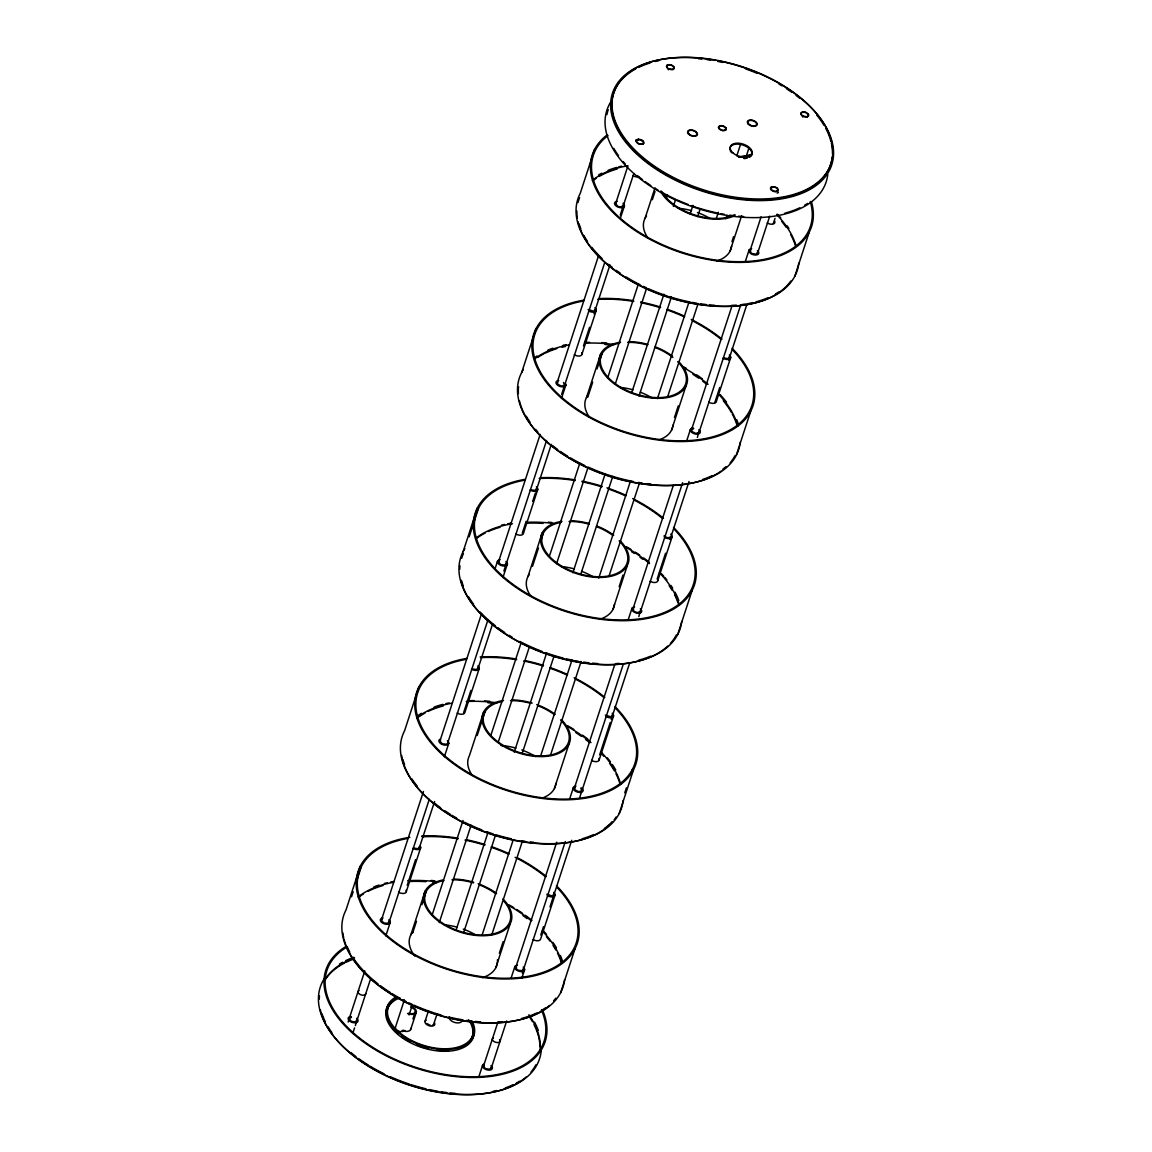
<?xml version="1.0" encoding="UTF-8"?>
<svg xmlns="http://www.w3.org/2000/svg" width="1152" height="1152" viewBox="0 0 1152 1152"><rect width="100%" height="100%" fill="white"/><g stroke="black" fill="none" stroke-linecap="round" stroke-linejoin="round"><path stroke-width="1.5" d="M356.789 1019.794L355.579 1021.954L351.432 1021.392L349.214 1018.786L351.504 1017.158M388.987 921.269L387.778 923.429L383.645 922.867L381.413 920.261L382.046 919.123M419.429 846.562L418.219 848.722L414.072 848.16M477.979 667.426L476.77 669.571L472.622 669.024M491.155 1067.112L489.946 1069.272L485.813 1068.71L484.171 1067.501L484.214 1064.981M506.102 562.982L504.893 565.142L500.746 564.581L498.514 561.974L499.147 560.851M523.368 968.587L522.144 970.747L518.011 970.186L516.37 968.962L516.413 966.442M536.53 488.275L535.32 490.435L531.187 489.888M553.795 893.88L552.586 896.04L546.811 894.269M595.08 309.139L593.87 311.299L588.096 309.514M612.346 714.744L611.136 716.89L605.362 715.118M623.203 204.696L623.189 206.006L620.006 206.971L617.846 206.309L615.629 203.688L627.854 166.104M638.827 616.594L640.469 610.301M697.378 437.443L699.019 431.165M729.461 356.458L728.237 358.618L724.104 358.056M757.57 252.014L756.36 254.174L752.213 253.627L750.586 252.403L750.629 249.883M360.374 866.002L346.032 909.893A115.344 65.174 18.1 0 0 434.434 1013.674A115.344 65.174 18.1 0 0 564.581 979.661M418.925 686.866L404.582 730.757A115.344 65.174 18.1 0 0 492.984 834.538A115.344 65.174 18.1 0 0 623.146 800.525M463.133 551.606L477.475 507.73M521.683 372.47L536.04 328.579M594.59 149.443L580.234 193.334A115.344 65.174 18.1 0 0 668.635 297.115A115.344 65.174 18.1 0 0 798.797 263.102M351.504 896.803L353.16 891.734M356.472 881.611L361.44 866.419M469.166 536.832L473.026 525.01M474.134 521.64L478.541 508.133M495.389 567.734L497.606 560.981M348.149 1022.04L349.214 1018.786M349.43 1017.936L364.81 970.891M381.557 919.627L423.446 791.482M440.194 740.218L481.522 613.786M498.283 562.522L540.173 434.362M556.92 383.112L598.248 256.666M638.107 140.256L638.41 139.363L642.528 140.63L643.68 143.309L642.485 144.158L638.338 143.597L636.12 140.99L638.41 139.363M642.24 141.538L642.528 140.63M352.872 1033.013L354.542 1027.915M355.306 1025.64L370.627 978.754M389.059 922.363L429.278 799.33M447.71 742.954L487.915 619.92M503.87 571.046L505.526 565.978A5.141 2.909 18.1 0 0 505.944 561.485M505.786 565.243L546.552 440.51M561.629 394.373L604.642 262.814M620.28 214.963L633.672 173.952M668.491 69.797L666.547 66.283L667.181 65.16L670.997 64.944L674.136 67.291L672.926 69.451L668.779 68.904M385.819 935.87L390.226 922.363M444.37 756.734L448.79 743.227M502.92 577.584L507.341 564.091M561.47 398.448L565.891 384.941M620.582 217.613L624.442 205.805M407.218 885.254L415.584 859.622M412.949 848.304A5.141 2.909 18.1 0 0 418.781 849.427L434.578 801.518M463.622 712.67L470.88 690.451M477.576 669.96L492.653 623.822M522.259 533.261L526.162 521.294M532.656 501.408L535.406 492.97M536.227 490.536L551.304 444.413M583.474 345.902L589.55 327.326M593.957 313.819L609.941 265.003M406.325 891.547L420.667 847.67M479.218 668.52L464.875 712.411A5.141 2.909 18.1 0 1 457.157 713.045M523.426 533.275L537.768 489.384M581.976 354.125L596.318 310.234M410.832 934.906L425.189 891.014M483.739 711.878L469.382 755.755A45.677 25.805 18.1 0 0 472.277 775.44M527.947 576.619L542.29 532.728M586.498 397.483L600.84 353.592M645.048 218.333L654.984 187.949M412.69 932.89L416.491 921.283M421.906 904.694L426.24 891.418M477.202 735.509L484.79 712.282M532.512 566.309L538.474 548.064M540.634 541.44L543.355 533.146M587.808 397.123L592.69 382.19M597.024 368.928L601.906 353.995M652.32 199.742L655.027 191.448M404.366 999.95L395.438 1027.296A4.565 2.578 18.1 0 0 395.323 1027.973M432.302 914.486L463.032 820.469M490.968 735.005L521.136 642.701M549.634 555.523L579.802 463.205M607.738 377.741L638.467 283.723M666.403 198.259L667.526 194.846M409.075 1014.955L412.43 1004.702M439.243 922.651L471.096 825.206M498.47 741.456L529.2 647.438M556.574 563.674L587.866 467.957M615.24 384.192L646.531 288.475M673.344 206.424L675.576 199.584M412.949 1018.915L415.181 1012.104A5.717 3.226 18.1 0 0 411.019 1007.208M410.63 1029.643L416.189 1012.622A6.854 3.874 18.1 0 0 410.99 1006.531M425.131 1021.118L428.472 1010.909M456.149 929.866L487.973 832.464M514.224 752.155L546.61 653.054M572.861 572.746L605.261 473.645M631.512 393.336L663.898 294.235M690.149 213.926L692.942 205.387M436.392 1015.92L433.613 1024.43L432.418 1025.28M463.651 932.587L495.475 835.2M522.288 753.178L554.126 655.79M580.925 573.768L612.763 476.366M639.014 396.058L671.4 296.957M697.651 216.648L699.883 209.822M482.011 935.323L513.302 839.592M540.677 755.842L571.968 660.11M598.781 578.059L630.619 480.629M657.446 398.578L688.738 302.861M716.112 219.096L718.344 212.256M736.776 155.851L740.693 143.885M491.746 934.934L522.475 840.917M550.411 755.453L581.126 661.435M609.062 575.971L639.245 483.667M667.728 396.49L697.896 304.186M725.832 218.707L726.955 215.294M746.51 155.462L748.742 148.622M499.349 953.251L503.15 941.645M619.171 586.685L622.958 575.064M674.467 417.485L678.269 405.878M731.938 241.661L733.565 236.693M495.835 967.694L510.178 923.803M554.386 788.558L568.728 744.667M612.936 609.422L627.278 565.531M671.486 430.272L685.829 386.381M730.037 251.136L741.629 215.683M478.771 1077.019L482.659 1065.11M510.998 978.394L514.858 966.586M569.549 799.258L573.422 787.435M628.114 620.107L631.973 608.299M686.664 440.971L690.523 429.149M745.214 261.835L749.074 250.013M483.25 1066.91L498.053 1021.622M515.923 966.946L556.704 842.213M574.574 787.536L614.779 664.517M632.65 609.84L673.416 485.107M691.286 430.43L732.067 305.698M749.938 251.021L761.098 216.835M772.474 187.574L772.776 186.682L776.909 187.949L778.046 190.627L774.864 191.578L771.077 189.706L771.12 187.186L772.776 186.682M491.299 1067.99L506.678 1020.946M522.317 973.094L565.315 841.522M579.845 797.098L623.405 663.826M640.152 612.562L682.603 482.702M698.803 433.152L740.678 305.006M757.44 253.742L769.723 216.158M802.858 117.115L800.914 113.602L801.547 112.478L805.363 112.262L808.502 114.61L807.293 116.77L803.146 116.222M521.842 978.134L524.606 969.682M540.763 935.006L543.47 926.712M549.965 906.941L571.738 840.298M599.659 754.862L610.272 722.405M611.251 719.366L629.827 662.602M657.187 578.866L665.568 553.234M670.032 539.568L689.026 481.478M714.802 402.552L719.741 387.504M728.669 360.158L747.101 303.768M773.352 223.459L775.022 218.333M555.034 894.989L540.691 938.866A5.141 2.909 18.1 0 1 532.973 939.514M599.242 759.73L613.584 715.838M657.792 580.594L672.149 536.702M716.342 401.443L730.699 357.552M624.744 792.893L626.4 787.838M631.368 772.646L632.477 769.262M560.635 992.707L574.978 948.816M619.186 813.571L633.528 769.68M677.736 634.421L692.078 590.53M736.286 455.285L750.643 411.394M794.851 276.134L809.194 232.243M615.629 203.688L616.248 202.565M557.698 381.701L557.669 384.221L561.456 386.107L564.624 385.157L563.486 382.478M440.597 739.987L439.963 741.11L442.195 743.731L446.328 744.278L447.523 743.443M633.514 608.17L633.485 610.69L635.112 611.899L637.272 612.562L640.454 611.611M574.963 787.306L574.934 789.826L578.722 791.712L581.89 790.762L580.752 788.083M699.005 432.475L695.822 433.426L692.035 431.539L691.445 430.142L693.734 428.53M670.882 536.904L667.699 537.869L663.912 535.982M751.608 155.074L738.734 157.219M430.43 1025.381L426.643 1023.494M402.984 1031.328A4.565 2.578 18.1 0 1 402.091 1031.587M401.054 1031.645A4.565 2.578 18.1 0 1 398.765 1031.213M397.685 1030.738A4.565 2.578 18.1 0 1 396.734 1030.133M396 1029.442A4.565 2.578 18.1 0 1 395.525 1028.707M365.717 993.542A4.003 2.261 18.1 0 1 364.651 994.982L363.859 995.184A4.003 2.261 18.1 0 1 359.179 993.874L358.546 993.254A4.003 2.261 18.1 0 1 359.064 990.547M499.522 1039.579A4.003 2.261 18.1 0 1 499.018 1042.301L498.226 1042.502A4.003 2.261 18.1 0 1 493.546 1041.192L492.926 1040.587A4.003 2.261 18.1 0 1 493.43 1037.866M717.739 60.739A115.344 65.174 18.1 0 1 821.03 181.411A115.344 65.174 18.1 0 1 628.416 145.454A115.344 65.174 18.1 0 1 715.954 60.408M827.784 174.427A115.344 65.174 18.1 0 1 694.757 207.504A115.344 65.174 18.1 0 1 610.949 101.664M832.248 157.118A114.206 64.526 18.1 0 1 682.344 182.765A114.206 64.526 18.1 0 1 635.616 68.933M638.726 67.349A114.206 64.526 18.1 0 1 650.203 62.914M655.416 61.488A114.206 64.526 18.1 0 1 658.814 60.725M698.386 58.738A114.206 64.526 18.1 0 1 701.87 59.069M707.155 59.688A114.206 64.526 18.1 0 1 710.698 60.192M717.782 61.416A114.206 64.526 18.1 0 1 722.722 62.424M745.646 68.904A114.206 64.526 18.1 0 1 756.821 73.152M778.954 84.053A114.206 64.526 18.1 0 1 781.963 85.838M786.355 88.589A114.206 64.526 18.1 0 1 792 92.434M796.061 95.414A114.206 64.526 18.1 0 1 799.934 98.467M816.667 114.97A114.206 64.526 18.1 0 1 823.982 125.28M825.667 128.232A114.206 64.526 18.1 0 1 830.952 141.379M831.341 142.992A114.206 64.526 18.1 0 1 832.464 153.691M807.581 203.4A114.206 64.526 18.1 0 1 804.571 205.272M799.891 207.749A114.206 64.526 18.1 0 1 784.843 213.192M743.674 216.605A114.206 64.526 18.1 0 1 738.49 216.202M734.99 215.842A114.206 64.526 18.1 0 1 729.691 215.165M724.378 214.33A114.206 64.526 18.1 0 1 720.835 213.696M717.552 213.034A114.206 64.526 18.1 0 1 697.81 207.821M696.197 207.302A114.206 64.526 18.1 0 1 691.344 205.632M688.133 204.466A114.206 64.526 18.1 0 1 677.131 199.944M675.605 199.253A114.206 64.526 18.1 0 1 661.205 191.923M658.152 190.152A114.206 64.526 18.1 0 1 655.171 188.352M650.822 185.573A114.206 64.526 18.1 0 1 645.235 181.685M642.542 179.683A114.206 64.526 18.1 0 1 637.43 175.608M625.262 163.973A114.206 64.526 18.1 0 1 623.146 161.582M618.552 155.736A114.206 64.526 18.1 0 1 613.771 148.334M606.902 114.624A114.206 64.526 18.1 0 1 608.256 109.714M747.36 158.04A45.677 25.805 18.1 0 1 744.264 158.616M749.419 157.262A11.419 6.451 18.1 0 0 751.55 155.261L751.954 153.979A11.419 6.451 18.1 0 0 738.216 144.115A11.419 6.451 18.1 0 0 731.592 152.712M745.819 158.198A11.419 6.451 18.1 0 1 743.645 158.213M778.45 192.398A5.141 2.909 18.1 0 1 777.125 193.075M635.861 139.997A5.141 2.909 18.1 0 1 637.488 139.565M751.925 154.037A33.322 18.835 18.1 0 1 738.36 156.557M811.368 201.658A115.344 65.174 18.1 0 1 681.71 252.806A115.344 65.174 18.1 0 1 607.09 134.957M598.622 174.931A115.344 65.174 18.1 0 1 601.834 173.174M608.098 170.338A115.344 65.174 18.1 0 1 616.723 167.414M618.538 166.925A115.344 65.174 18.1 0 1 621.619 166.176M777.485 214.243A115.344 65.174 18.1 0 1 780.797 217.858M787.075 225.763A115.344 65.174 18.1 0 1 788.918 228.485M778.594 292.075A114.206 64.526 18.1 0 1 775.584 293.947M767.808 297.835A114.206 64.526 18.1 0 1 755.87 301.867M752.53 302.674A114.206 64.526 18.1 0 1 749.074 303.394M745.531 304.013A114.206 64.526 18.1 0 1 741.902 304.531M736.344 305.107A114.206 64.526 18.1 0 1 731.52 305.424M714.686 305.28A114.206 64.526 18.1 0 1 709.502 304.877M706.003 304.517A114.206 64.526 18.1 0 1 700.704 303.84M697.162 303.307A114.206 64.526 18.1 0 1 691.848 302.371M690.206 302.04A114.206 64.526 18.1 0 1 668.822 296.496M667.21 295.978A114.206 64.526 18.1 0 1 648.144 288.619M646.618 287.928A114.206 64.526 18.1 0 1 643.349 286.402M640.109 284.803A114.206 64.526 18.1 0 1 626.198 277.027M620.424 273.283A114.206 64.526 18.1 0 1 616.248 270.36M612.259 267.35A114.206 64.526 18.1 0 1 608.458 264.283M602.05 258.566A114.206 64.526 18.1 0 1 591.797 247.349M587.52 241.459A114.206 64.526 18.1 0 1 583.963 235.541M580.867 228.946A114.206 64.526 18.1 0 1 579.139 224.021M592.344 180.446A114.206 64.526 18.1 0 1 627.768 165.758M776.592 214.445A114.206 64.526 18.1 0 1 795.946 245.448M810.288 201.557A114.206 64.526 18.1 0 1 681.898 252.202A114.206 64.526 18.1 0 1 608.026 135.518M734.314 215.942A45.677 25.805 18.1 0 1 660.456 191.16M731.606 245.966A45.677 25.805 18.1 0 1 716.645 261.072M647.942 238.018A45.677 25.805 18.1 0 1 646.531 216.014M774.605 221.011A5.141 2.909 18.1 0 1 773.021 224.064A5.141 2.909 18.1 0 1 767.189 222.941M638.654 176.746A5.141 2.909 18.1 0 1 632.808 175.622M734.976 214.618A44.539 25.171 18.1 0 1 661.493 191.16M678.413 208.253A44.539 25.171 18.1 0 1 691.574 210.658M697.493 212.544A44.539 25.171 18.1 0 1 709.92 218.376M790.819 281.03A114.206 64.526 18.1 0 1 675.691 299.534A114.206 64.526 18.1 0 1 578.002 221.688M577.325 218.074A114.206 64.526 18.1 0 1 576.864 210.974M578.002 202.536A114.206 64.526 18.1 0 1 579.586 197.712M593.381 180.302A114.206 64.526 18.1 0 1 596.203 178.301M599.213 176.414A114.206 64.526 18.1 0 1 617.141 168.984M781.834 221.558A114.206 64.526 18.1 0 1 786.269 227.419M790.819 234.821A114.206 64.526 18.1 0 1 795.658 246.341M623.045 203.213A5.141 2.909 18.1 0 1 622.555 207.562A5.141 2.909 18.1 0 1 615.283 205.243A5.141 2.909 18.1 0 1 617.285 201.37M757.411 250.531A5.141 2.909 18.1 0 1 756.936 254.88A5.141 2.909 18.1 0 1 749.65 252.562A5.141 2.909 18.1 0 1 751.666 248.688M673.546 527.429A115.344 65.174 18.1 0 1 649.642 617.933A115.344 65.174 18.1 0 1 492.25 566.827A115.344 65.174 18.1 0 1 525.312 479.304M540.36 477.734A115.344 65.174 18.1 0 1 575.064 479.88M582.091 481.147A115.344 65.174 18.1 0 1 602.05 486.23M606.946 487.829A115.344 65.174 18.1 0 1 626.126 495.403M632.693 498.557A115.344 65.174 18.1 0 1 663.408 518.242M681.696 621.389A115.344 65.174 18.1 0 1 548.669 654.466A115.344 65.174 18.1 0 1 464.861 548.626M501.437 525.211A115.344 65.174 18.1 0 1 504.518 524.462M507.701 523.786A115.344 65.174 18.1 0 1 510.97 523.195M548.251 522.173A115.344 65.174 18.1 0 1 551.794 522.533M626.314 546.696A115.344 65.174 18.1 0 1 630.907 549.389M635.342 552.168A115.344 65.174 18.1 0 1 639.648 555.048M643.81 558.043A115.344 65.174 18.1 0 1 649.066 562.133M661.507 573.725A115.344 65.174 18.1 0 1 663.696 576.144M664.747 577.354A115.344 65.174 18.1 0 1 666.936 580.003M670.91 585.418A115.344 65.174 18.1 0 1 672.682 588.139M675.043 592.214A115.344 65.174 18.1 0 1 678.816 600.523M650.707 656.122A114.206 64.526 18.1 0 1 638.755 660.154M619.243 663.394A114.206 64.526 18.1 0 1 616.046 663.624M597.586 663.566A114.206 64.526 18.1 0 1 592.402 663.163M588.902 662.803A114.206 64.526 18.1 0 1 583.603 662.126M578.29 661.291A114.206 64.526 18.1 0 1 574.747 660.643M573.106 660.326A114.206 64.526 18.1 0 1 566.51 658.886M563.198 658.066A114.206 64.526 18.1 0 1 545.256 652.594M542.045 651.413A114.206 64.526 18.1 0 1 519.811 641.448M512.064 637.114A114.206 64.526 18.1 0 1 509.083 635.314M504.734 632.52A114.206 64.526 18.1 0 1 497.794 627.653M495.144 625.637A114.206 64.526 18.1 0 1 480.269 612.115M473.558 604.166A114.206 64.526 18.1 0 1 468.547 596.779M463.133 585.59A114.206 64.526 18.1 0 1 461.578 580.68M461.65 558.288A114.206 64.526 18.1 0 1 463.45 553.536M476.568 537.682A114.206 64.526 18.1 0 1 512.453 523.742M526.464 522.331A114.206 64.526 18.1 0 1 553.738 523.44M624.211 546.293A114.206 64.526 18.1 0 1 649.526 563.472M659.477 572.731A114.206 64.526 18.1 0 1 679.291 605.347M673.834 528.84A114.206 64.526 18.1 0 1 648.23 617.414A114.206 64.526 18.1 0 1 493.2 566.683A114.206 64.526 18.1 0 1 525.01 480.139M539.179 478.526A114.206 64.526 18.1 0 1 575.165 480.557M582.12 481.824A114.206 64.526 18.1 0 1 601.877 486.864M608.342 488.981A114.206 64.526 18.1 0 1 625.709 495.936M633.816 499.882A114.206 64.526 18.1 0 1 662.63 518.544M620.035 540.634A45.677 25.805 18.1 0 1 610.128 576.446A45.677 25.805 18.1 0 1 547.762 555.725A45.677 25.805 18.1 0 1 562.018 521.352M570.384 520.79A45.677 25.805 18.1 0 1 589.219 523.512M596.779 526.018A45.677 25.805 18.1 0 1 613.728 535.19M614.506 604.253A45.677 25.805 18.1 0 1 599.544 619.358M530.827 596.304A45.677 25.805 18.1 0 1 529.43 574.301M657.504 579.283A5.141 2.909 18.1 0 1 655.92 582.35A5.141 2.909 18.1 0 1 650.074 581.227M523.138 531.965A5.141 2.909 18.1 0 1 521.539 535.032A5.141 2.909 18.1 0 1 515.707 533.909M619.157 540.85A44.539 25.171 18.1 0 1 609.984 575.654A44.539 25.171 18.1 0 1 549.36 556.301A44.539 25.171 18.1 0 1 561.053 522.302M569.045 521.51A44.539 25.171 18.1 0 1 589.104 524.16M596.477 526.594A44.539 25.171 18.1 0 1 613.008 535.55M561.312 566.539A44.539 25.171 18.1 0 1 574.474 568.944M581.846 571.378A44.539 25.171 18.1 0 1 592.819 576.662M676.382 634.91A114.206 64.526 18.1 0 1 670.378 643.45M667.829 646.027A114.206 64.526 18.1 0 1 551.434 655.675A114.206 64.526 18.1 0 1 460.886 579.974M459.763 569.261A114.206 64.526 18.1 0 1 459.994 565.834M476.28 538.589A114.206 64.526 18.1 0 1 485.28 532.958M488.304 531.504A114.206 64.526 18.1 0 1 500.026 527.27M526.162 523.224A114.206 64.526 18.1 0 1 542.995 523.368M631.498 551.621A114.206 64.526 18.1 0 1 634.406 553.464M640.066 557.309A114.206 64.526 18.1 0 1 642.787 559.282M669.168 585.706A114.206 64.526 18.1 0 1 672.034 590.155M674.582 594.749A114.206 64.526 18.1 0 1 678.024 602.986M505.454 565.848A5.141 2.909 18.1 0 1 498.182 563.515A5.141 2.909 18.1 0 1 500.184 559.656M640.31 608.803A5.141 2.909 18.1 0 1 639.821 613.166A5.141 2.909 18.1 0 1 632.549 610.834A5.141 2.909 18.1 0 1 634.55 606.974M670.738 534.11A5.141 2.909 18.1 0 1 670.997 538.186A5.141 2.909 18.1 0 1 664.43 537.336M536.371 486.792A5.141 2.909 18.1 0 1 536.63 490.867A5.141 2.909 18.1 0 1 530.05 490.018M732.11 348.293A115.344 65.174 18.1 0 1 708.192 438.782A115.344 65.174 18.1 0 1 550.8 387.677A115.344 65.174 18.1 0 1 583.862 300.168M598.925 298.584A115.344 65.174 18.1 0 1 633.614 300.73M640.642 302.011A115.344 65.174 18.1 0 1 660.6 307.094M667.138 309.24A115.344 65.174 18.1 0 1 684.677 316.267M691.243 319.421A115.344 65.174 18.1 0 1 721.958 339.106M740.246 442.238A115.344 65.174 18.1 0 1 607.219 475.315A115.344 65.174 18.1 0 1 523.411 369.475M534.182 357.998A115.344 65.174 18.1 0 1 537.034 355.968M547.92 350.15A115.344 65.174 18.1 0 1 552.902 348.221M563.069 345.312A115.344 65.174 18.1 0 1 566.251 344.635M584.568 342.475A115.344 65.174 18.1 0 1 589.579 342.331M601.574 342.619A115.344 65.174 18.1 0 1 606.802 343.037M683.309 366.682A115.344 65.174 18.1 0 1 686.419 368.438M696.787 374.933A115.344 65.174 18.1 0 1 702.36 378.893M720.058 394.589A115.344 65.174 18.1 0 1 726.538 402.206M736.733 419.717A115.344 65.174 18.1 0 1 738.475 424.699M725.458 467.093A114.206 64.526 18.1 0 1 722.851 469.21M712.354 475.574A114.206 64.526 18.1 0 1 702.619 479.462M650.952 484.027A114.206 64.526 18.1 0 1 647.453 483.667M642.154 482.99A114.206 64.526 18.1 0 1 638.611 482.443M633.298 481.507A114.206 64.526 18.1 0 1 588.067 467.064M584.798 465.538A114.206 64.526 18.1 0 1 570.614 457.978M567.634 456.178A114.206 64.526 18.1 0 1 560.462 451.469M557.698 449.496A114.206 64.526 18.1 0 1 552.413 445.478M537.725 431.784A114.206 64.526 18.1 0 1 535.622 429.394M529.978 422.078A114.206 64.526 18.1 0 1 526.234 416.16M535.118 358.546A114.206 64.526 18.1 0 1 569.218 344.894M585.014 343.181A114.206 64.526 18.1 0 1 614.059 344.52M682.762 367.157A114.206 64.526 18.1 0 1 708.077 384.322M719.165 394.776A114.206 64.526 18.1 0 1 737.842 426.211M732.384 349.69A114.206 64.526 18.1 0 1 706.781 438.264A114.206 64.526 18.1 0 1 551.75 387.547A114.206 64.526 18.1 0 1 583.56 301.003M597.73 299.376A114.206 64.526 18.1 0 1 633.715 301.421M640.67 302.674A114.206 64.526 18.1 0 1 660.427 307.714M666.893 309.845A114.206 64.526 18.1 0 1 684.259 316.8M692.366 320.731A114.206 64.526 18.1 0 1 721.181 339.408M678.586 361.498A45.677 25.805 18.1 0 1 668.678 397.31A45.677 25.805 18.1 0 1 606.312 376.574A45.677 25.805 18.1 0 1 620.568 342.216M628.934 341.64A45.677 25.805 18.1 0 1 647.77 344.376M655.33 346.867A45.677 25.805 18.1 0 1 672.278 356.054M673.056 425.117A45.677 25.805 18.1 0 1 659.794 439.632M589.378 417.154A45.677 25.805 18.1 0 1 587.981 395.15M716.054 400.147A5.141 2.909 18.1 0 1 714.47 403.2A5.141 2.909 18.1 0 1 708.638 402.091M581.688 352.829A5.141 2.909 18.1 0 1 580.104 355.882A5.141 2.909 18.1 0 1 574.258 354.773M677.707 361.699A44.539 25.171 18.1 0 1 668.534 396.518A44.539 25.171 18.1 0 1 607.91 377.165A44.539 25.171 18.1 0 1 619.603 343.152M627.595 342.374A44.539 25.171 18.1 0 1 647.669 345.01M655.027 347.443A44.539 25.171 18.1 0 1 672.898 357.422M619.862 387.389A44.539 25.171 18.1 0 1 633.024 389.808M640.397 392.227A44.539 25.171 18.1 0 1 652.622 398.275M734.933 455.774A114.206 64.526 18.1 0 1 730.109 462.96M726.379 466.891A114.206 64.526 18.1 0 1 723.888 469.051M721.181 471.125A114.206 64.526 18.1 0 1 604.944 474.854A114.206 64.526 18.1 0 1 519.451 400.824M518.386 393.638A114.206 64.526 18.1 0 1 518.544 386.683M537.653 357.437A114.206 64.526 18.1 0 1 543.845 353.822M545.328 353.074A114.206 64.526 18.1 0 1 556.819 348.638M562.032 347.227A114.206 64.526 18.1 0 1 565.416 346.464M604.987 344.477A114.206 64.526 18.1 0 1 608.486 344.794M692.957 374.328A114.206 64.526 18.1 0 1 698.616 378.158M702.677 381.139A114.206 64.526 18.1 0 1 706.55 384.192M723.283 400.694A114.206 64.526 18.1 0 1 731.462 412.488M732.269 413.971A114.206 64.526 18.1 0 1 736.589 423.85M565.589 383.645A5.141 2.909 18.1 0 1 562.81 386.87A5.141 2.909 18.1 0 1 556.402 383.933A5.141 2.909 18.1 0 1 558.734 380.52M698.861 429.667A5.141 2.909 18.1 0 1 698.371 434.016A5.141 2.909 18.1 0 1 691.099 431.698A5.141 2.909 18.1 0 1 693.101 427.838M729.302 354.96A5.141 2.909 18.1 0 1 729.562 359.035A5.141 2.909 18.1 0 1 722.981 358.2M594.922 307.642A5.141 2.909 18.1 0 1 595.181 311.717A5.141 2.909 18.1 0 1 588.614 310.882M614.995 706.579A115.344 65.174 18.1 0 1 591.091 797.069A115.344 65.174 18.1 0 1 433.685 745.963A115.344 65.174 18.1 0 1 466.762 658.44M480.168 656.957A115.344 65.174 18.1 0 1 516.514 659.016M525.197 660.629A115.344 65.174 18.1 0 1 543.499 665.381M550.037 667.526A115.344 65.174 18.1 0 1 567.562 674.554M574.142 677.693A115.344 65.174 18.1 0 1 604.858 697.392M417.082 716.27A115.344 65.174 18.1 0 1 421.416 713.29M434.102 707.112A115.344 65.174 18.1 0 1 442.872 704.362M445.968 703.598A115.344 65.174 18.1 0 1 449.15 702.922M467.467 700.762A115.344 65.174 18.1 0 1 474.163 700.603M484.459 700.906A115.344 65.174 18.1 0 1 489.701 701.309M567.763 725.846A115.344 65.174 18.1 0 1 573.854 729.446M582.509 735.178A115.344 65.174 18.1 0 1 587.923 739.21M607.306 757.814A115.344 65.174 18.1 0 1 610.445 761.846M612.36 764.554A115.344 65.174 18.1 0 1 615.744 769.997M612.115 821.693A114.206 64.526 18.1 0 1 604.368 828.504M593.726 834.566A114.206 64.526 18.1 0 1 582.005 838.814M533.851 842.299A114.206 64.526 18.1 0 1 530.352 841.954M525.053 841.277A114.206 64.526 18.1 0 1 521.51 840.73M511.258 838.771A114.206 64.526 18.1 0 1 496.411 834.926M493.171 833.918A114.206 64.526 18.1 0 1 486.706 831.744M481.896 829.944A114.206 64.526 18.1 0 1 464.458 822.226M456.566 818.021A114.206 64.526 18.1 0 1 452.016 815.357M450.533 814.45A114.206 64.526 18.1 0 1 444.758 810.72M440.597 807.782A114.206 64.526 18.1 0 1 434.045 802.742M417.312 786.226A114.206 64.526 18.1 0 1 411.869 778.882M404.568 764.726A114.206 64.526 18.1 0 1 403.027 759.83M416.693 717.869A114.206 64.526 18.1 0 1 452.102 703.181M466.286 701.554A114.206 64.526 18.1 0 1 496.958 702.806M565.661 725.429A114.206 64.526 18.1 0 1 590.976 742.608M600.926 751.867A114.206 64.526 18.1 0 1 620.741 784.498M615.283 707.976A114.206 64.526 18.1 0 1 589.68 796.55A114.206 64.526 18.1 0 1 434.635 745.819A114.206 64.526 18.1 0 1 466.459 659.29M480.629 657.662A114.206 64.526 18.1 0 1 516.614 659.707M523.555 660.96A114.206 64.526 18.1 0 1 543.326 666M549.792 668.131A114.206 64.526 18.1 0 1 567.158 675.086M575.266 679.018A114.206 64.526 18.1 0 1 604.08 697.694M561.485 719.77A45.677 25.805 18.1 0 1 551.578 755.582A45.677 25.805 18.1 0 1 489.211 734.861A45.677 25.805 18.1 0 1 503.467 700.488M511.834 699.926A45.677 25.805 18.1 0 1 532.195 703.094M536.731 704.592A45.677 25.805 18.1 0 1 555.178 714.341M555.941 783.389A45.677 25.805 18.1 0 1 542.693 797.918M598.954 758.434A5.141 2.909 18.1 0 1 597.355 761.486A5.141 2.909 18.1 0 1 591.523 760.378M560.592 719.986A44.539 25.171 18.1 0 1 551.434 754.805A44.539 25.171 18.1 0 1 490.81 735.451A44.539 25.171 18.1 0 1 502.502 701.438M510.494 700.646A44.539 25.171 18.1 0 1 530.554 703.296M537.926 705.73A44.539 25.171 18.1 0 1 554.458 714.686M501.005 745.546A44.539 25.171 18.1 0 1 515.923 748.08M521.827 749.966A44.539 25.171 18.1 0 1 535.522 756.562M616.118 817.013A114.206 64.526 18.1 0 1 614.117 819.864M609.278 825.163A114.206 64.526 18.1 0 1 490.046 833.89A114.206 64.526 18.1 0 1 401.659 755.51M419.112 716.702A114.206 64.526 18.1 0 1 425.117 712.958M428.227 711.36A114.206 64.526 18.1 0 1 443.275 705.917M487.886 702.763A114.206 64.526 18.1 0 1 491.371 703.08M575.856 732.6A114.206 64.526 18.1 0 1 581.515 736.445M585.576 739.426A114.206 64.526 18.1 0 1 589.435 742.478M600.638 752.76A114.206 64.526 18.1 0 1 603.936 756.346M609.566 763.373A114.206 64.526 18.1 0 1 614.347 770.774M616.018 773.899A114.206 64.526 18.1 0 1 619.992 783.763M447.394 740.635A5.141 2.909 18.1 0 1 447.422 744.811A5.141 2.909 18.1 0 1 440.525 743.486A5.141 2.909 18.1 0 1 440.006 739.224M581.76 787.954A5.141 2.909 18.1 0 1 581.27 792.302A5.141 2.909 18.1 0 1 573.998 789.984A5.141 2.909 18.1 0 1 576 786.11M612.187 713.246A5.141 2.909 18.1 0 1 612.446 717.322A5.141 2.909 18.1 0 1 605.866 716.486M477.821 665.928A5.141 2.909 18.1 0 1 478.08 670.003A5.141 2.909 18.1 0 1 471.499 669.168M542.52 1010.117A115.344 65.174 18.1 0 1 415.296 1067.904A115.344 65.174 18.1 0 1 346.55 946.138M541.166 1051.33A115.344 65.174 18.1 0 1 408.139 1084.392A115.344 65.174 18.1 0 1 324.331 978.566M339.451 964.08A115.344 65.174 18.1 0 1 342.576 962.251M345.715 960.653A115.344 65.174 18.1 0 1 353.822 957.298M534.528 1022.141A115.344 65.174 18.1 0 1 538.301 1030.464M519.48 1081.253A114.206 64.526 18.1 0 1 516.384 1083.067M513.274 1084.651A114.206 64.526 18.1 0 1 505.238 1087.963M496.584 1090.512A114.206 64.526 18.1 0 1 493.186 1091.275M455.342 1093.392A114.206 64.526 18.1 0 1 450.13 1092.931M446.616 1092.542A114.206 64.526 18.1 0 1 441.302 1091.808M437.76 1091.232A114.206 64.526 18.1 0 1 429.278 1089.576M425.981 1088.827A114.206 64.526 18.1 0 1 411.192 1084.723M409.579 1084.19A114.206 64.526 18.1 0 1 390.514 1076.832M384.091 1073.837A114.206 64.526 18.1 0 1 370.037 1066.162M368.568 1065.254A114.206 64.526 18.1 0 1 358.618 1058.587M355.939 1056.586A114.206 64.526 18.1 0 1 350.827 1052.51M331.949 1032.638A114.206 64.526 18.1 0 1 328.018 1026.72M325.483 1022.126A114.206 64.526 18.1 0 1 322.027 1013.89M325.382 978.998A114.206 64.526 18.1 0 1 354.571 957.96M528.926 1014.754A114.206 64.526 18.1 0 1 540.216 1049.342M541.454 1010.074A114.206 64.526 18.1 0 1 415.483 1067.285A114.206 64.526 18.1 0 1 347.429 946.728M471.931 1020.845A45.677 25.805 18.1 0 1 423.014 1045.872A45.677 25.805 18.1 0 1 396.547 996.782M473.976 1034.194A45.677 25.805 18.1 0 1 415.714 1045.181A45.677 25.805 18.1 0 1 393.206 1000.224M471.341 1022.63A45.677 25.805 18.1 0 1 473.227 1027.08M462.197 1019.851A6.854 3.874 18.1 0 1 455.486 1022.674A6.854 3.874 18.1 0 1 448.992 1016.885M468.533 1019.765A44.539 25.171 18.1 0 1 465.696 1045.123M448.949 1050.408A44.539 25.171 18.1 0 1 436.968 1050.163M428.587 1048.694A44.539 25.171 18.1 0 1 416.779 1044.922M409.853 1041.682A44.539 25.171 18.1 0 1 401.688 1036.541M397.843 1033.43A44.539 25.171 18.1 0 1 393.494 1029.01M388.8 1021.824A44.539 25.171 18.1 0 1 387.302 1017.518M386.957 1012.003A44.539 25.171 18.1 0 1 399.874 997.848M434.578 1022.918A5.141 2.909 18.1 0 1 429.062 1025.741A5.141 2.909 18.1 0 1 426.096 1020.211M410.846 1028.376A6.854 3.874 18.1 0 1 401.976 1030.507M405.173 1030.709A5.717 3.226 18.1 0 1 403.013 1030.219M470.894 1020.859A44.539 25.171 18.1 0 1 423.202 1045.253A44.539 25.171 18.1 0 1 397.397 997.387M356.63 1018.296A5.141 2.909 18.1 0 1 356.141 1022.659A5.141 2.909 18.1 0 1 348.869 1020.326A5.141 2.909 18.1 0 1 350.87 1016.467M490.997 1065.629A5.141 2.909 18.1 0 1 491.026 1069.805A5.141 2.909 18.1 0 1 484.128 1068.48A5.141 2.909 18.1 0 1 483.624 1064.203M416.189 1012.622A6.854 3.874 18.1 0 1 407.549 1013.486M415.181 1012.104A5.717 3.226 18.1 0 1 408.571 1013.198M535.853 1064.851A114.206 64.526 18.1 0 1 531.029 1072.051M526.09 1077.062A114.206 64.526 18.1 0 1 409.637 1085.213A114.206 64.526 18.1 0 1 320.371 1009.915M319.234 999.202A114.206 64.526 18.1 0 1 319.464 995.774M325.094 979.906A114.206 64.526 18.1 0 1 344.765 962.899M346.248 962.165A114.206 64.526 18.1 0 1 352.613 959.458M529.646 1017.13A114.206 64.526 18.1 0 1 532.382 1021.579M534.053 1024.69A114.206 64.526 18.1 0 1 538.474 1036.181M538.877 1037.794A114.206 64.526 18.1 0 1 540 1046.75M556.445 885.715A115.344 65.174 18.1 0 1 532.008 976.32A115.344 65.174 18.1 0 1 374.414 924.293A115.344 65.174 18.1 0 1 409.867 837.317M421.618 836.107A115.344 65.174 18.1 0 1 457.963 838.152M466.646 839.765A115.344 65.174 18.1 0 1 484.949 844.517M491.472 846.662A115.344 65.174 18.1 0 1 509.011 853.69M517.205 857.664A115.344 65.174 18.1 0 1 546.307 876.528M373.882 886.896A115.344 65.174 18.1 0 1 378.979 885.067M384.322 883.498A115.344 65.174 18.1 0 1 387.418 882.749M390.586 882.072A115.344 65.174 18.1 0 1 393.854 881.482M431.15 880.459A115.344 65.174 18.1 0 1 434.693 880.819M509.213 904.982A115.344 65.174 18.1 0 1 513.806 907.675M516.773 909.504A115.344 65.174 18.1 0 1 522.547 913.334M525.341 915.322A115.344 65.174 18.1 0 1 531.95 920.419M543.269 930.802A115.344 65.174 18.1 0 1 546.595 934.416M552.859 942.336A115.344 65.174 18.1 0 1 556.402 947.779M560.376 955.483A115.344 65.174 18.1 0 1 562.291 960.466M555.854 998.107A114.206 64.526 18.1 0 1 553.565 1000.843M545.818 1007.654A114.206 64.526 18.1 0 1 541.368 1010.52M536.702 1012.997A114.206 64.526 18.1 0 1 521.654 1018.44M502.142 1021.68A114.206 64.526 18.1 0 1 498.931 1021.91M480.485 1021.853A114.206 64.526 18.1 0 1 475.301 1021.45M470.03 1020.888A114.206 64.526 18.1 0 1 466.502 1020.413M462.946 1019.866A114.206 64.526 18.1 0 1 457.646 1018.93M456.005 1018.613A114.206 64.526 18.1 0 1 449.395 1017.173M441.144 1015.027A114.206 64.526 18.1 0 1 434.621 1013.054M432.994 1012.536A114.206 64.526 18.1 0 1 413.928 1005.178M412.402 1004.486A114.206 64.526 18.1 0 1 409.133 1002.96M405.893 1001.376A114.206 64.526 18.1 0 1 402.696 999.72M399.557 998.035A114.206 64.526 18.1 0 1 391.982 993.6M390.514 992.678A114.206 64.526 18.1 0 1 380.693 985.939M378.043 983.923A114.206 64.526 18.1 0 1 354.312 959.501M349.762 952.099A114.206 64.526 18.1 0 1 347.342 947.174M358.142 897.019A114.206 64.526 18.1 0 1 393.552 882.317M407.736 880.704A114.206 64.526 18.1 0 1 436.637 881.726M507.11 904.579A114.206 64.526 18.1 0 1 531.173 920.722M542.376 931.003A114.206 64.526 18.1 0 1 561.73 962.006M556.718 887.112A114.206 64.526 18.1 0 1 531.13 975.686A114.206 64.526 18.1 0 1 376.085 924.97A114.206 64.526 18.1 0 1 407.909 838.426M422.078 836.813A114.206 64.526 18.1 0 1 458.064 838.843M465.005 840.11A114.206 64.526 18.1 0 1 484.776 845.136M491.242 847.267A114.206 64.526 18.1 0 1 508.608 854.222M515.117 857.347A114.206 64.526 18.1 0 1 545.53 876.83M502.934 898.92A45.677 25.805 18.1 0 1 493.531 934.618A45.677 25.805 18.1 0 1 431.352 914.774A45.677 25.805 18.1 0 1 443.347 879.898M453.283 879.077A45.677 25.805 18.1 0 1 473.645 882.245M478.181 883.742A45.677 25.805 18.1 0 1 496.627 893.477M497.462 959.76A45.677 25.805 18.1 0 1 482.429 977.645M414.806 956.059A45.677 25.805 18.1 0 1 413.237 931.493M406.022 890.251A5.141 2.909 18.1 0 1 404.438 893.318A5.141 2.909 18.1 0 1 398.606 892.195M504.086 901.368A44.539 25.171 18.1 0 1 490.896 934.33A44.539 25.171 18.1 0 1 431.582 913.838A44.539 25.171 18.1 0 1 443.952 880.589M451.944 879.797A44.539 25.171 18.1 0 1 473.501 882.864M479.376 884.88A44.539 25.171 18.1 0 1 495.907 893.822M444.197 924.811A44.539 25.171 18.1 0 1 457.373 927.23M463.277 929.117A44.539 25.171 18.1 0 1 475.704 934.949M549.504 1005.408A114.206 64.526 18.1 0 1 434.318 1013.962A114.206 64.526 18.1 0 1 344.189 939.859M343.786 938.246A114.206 64.526 18.1 0 1 342.878 932.846M359.179 896.861A114.206 64.526 18.1 0 1 363.47 893.909M368.179 891.245A114.206 64.526 18.1 0 1 382.925 885.557M409.061 881.51A114.206 64.526 18.1 0 1 425.894 881.654M432.821 882.216A114.206 64.526 18.1 0 1 436.334 882.619M522.965 915.581A114.206 64.526 18.1 0 1 527.011 918.576M546.408 936.677A114.206 64.526 18.1 0 1 549.922 941.04M553.061 945.475A114.206 64.526 18.1 0 1 555.797 949.925M557.467 953.035A114.206 64.526 18.1 0 1 561.442 962.899M388.829 919.771A5.141 2.909 18.1 0 1 388.354 924.12A5.141 2.909 18.1 0 1 381.067 921.802A5.141 2.909 18.1 0 1 383.083 917.942M523.21 967.09A5.141 2.909 18.1 0 1 522.72 971.438A5.141 2.909 18.1 0 1 515.448 969.12A5.141 2.909 18.1 0 1 517.45 965.261M553.637 892.382A5.141 2.909 18.1 0 1 553.896 896.458A5.141 2.909 18.1 0 1 547.315 895.622M420.365 846.36A5.141 2.909 18.1 0 1 418.781 849.427M726.091 128.304L726.077 129.614L722.894 130.579L719.107 128.693L718.517 127.296L720.806 125.669L722.966 125.957L726.091 128.304M673.2 69.35L672.422 69.566A4.003 2.261 18.1 0 1 667.742 68.242L667.109 67.637A4.003 2.261 18.1 0 1 668.405 64.699L669.341 64.656A4.003 2.261 18.1 0 1 673.085 66.024L673.718 66.629A4.003 2.261 18.1 0 1 673.2 69.35M642.773 144.058L641.981 144.274A4.003 2.261 18.1 0 1 637.301 142.949L636.682 142.344A4.003 2.261 18.1 0 1 637.978 139.406L638.899 139.363A4.003 2.261 18.1 0 1 642.658 140.731L643.277 141.336A4.003 2.261 18.1 0 1 642.773 144.058M725.17 130.363L724.378 130.579A4.003 2.261 18.1 0 1 719.712 129.254L719.078 128.65A4.003 2.261 18.1 0 1 720.374 125.712L721.296 125.669A4.003 2.261 18.1 0 1 725.054 127.037L725.688 127.642A4.003 2.261 18.1 0 1 725.17 130.363M807.566 116.669L806.789 116.885A4.003 2.261 18.1 0 1 802.109 115.56L801.475 114.955A4.003 2.261 18.1 0 1 802.786 112.018L803.707 111.974A4.003 2.261 18.1 0 1 807.451 113.342L808.085 113.947A4.003 2.261 18.1 0 1 807.566 116.669M777.139 191.376L776.347 191.592A4.003 2.261 18.1 0 1 771.682 190.267L771.048 189.662A4.003 2.261 18.1 0 1 772.344 186.725L773.266 186.682A4.003 2.261 18.1 0 1 777.024 188.05L777.658 188.654A4.003 2.261 18.1 0 1 777.139 191.376M689.501 134.424A4.565 2.578 18.1 0 0 696.802 134.626A4.565 2.578 18.1 0 0 691.2 130.277A4.565 2.578 18.1 0 0 689.501 134.424M749.261 124.502A4.565 2.578 18.1 0 0 756.562 124.704A4.565 2.578 18.1 0 0 750.946 120.355A4.565 2.578 18.1 0 0 749.261 124.502M643.291 157.694A114.206 64.526 18.1 0 0 828.619 169.142A114.206 64.526 18.1 0 0 695.232 57.6A114.206 64.526 18.1 0 0 643.291 157.694M748.066 123.883A5.141 2.909 18.1 0 0 756.662 125.525A5.141 2.909 18.1 0 0 752.069 120.139A5.141 2.909 18.1 0 0 748.066 123.883M688.306 133.805A5.141 2.909 18.1 0 0 696.902 135.461A5.141 2.909 18.1 0 0 692.309 130.061A5.141 2.909 18.1 0 0 688.306 133.805M733.32 153.23A11.419 6.451 18.1 0 0 751.853 154.368A11.419 6.451 18.1 0 0 738.504 143.208A11.419 6.451 18.1 0 0 733.32 153.23"/></g></svg>
